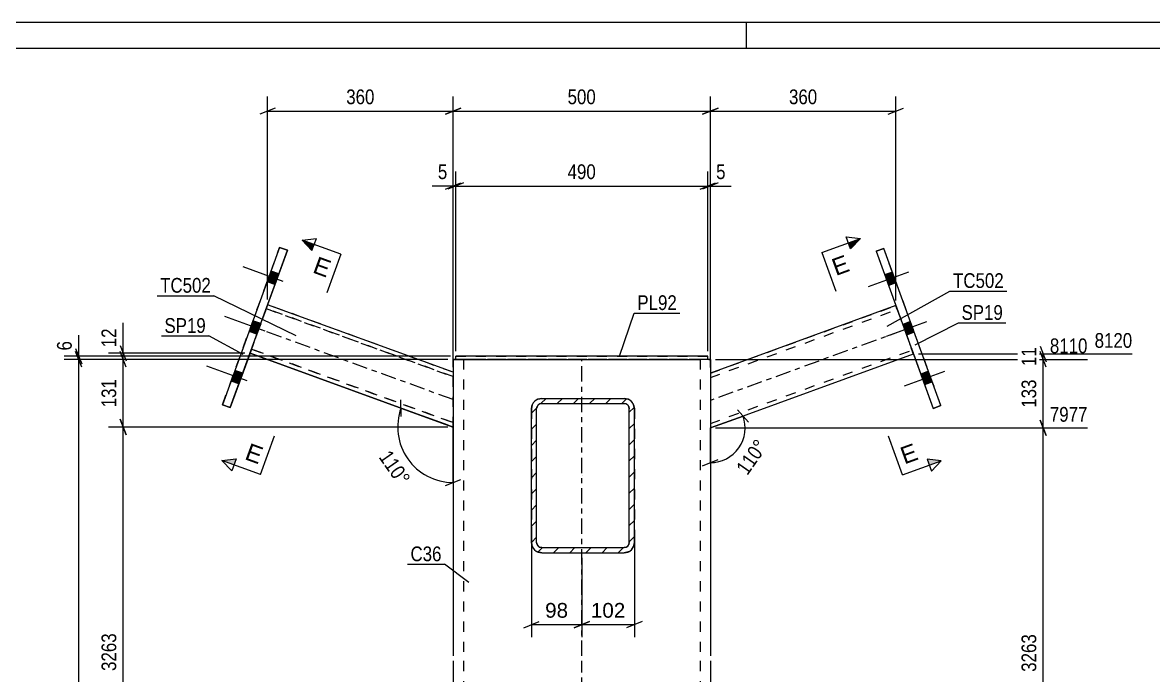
# Model space of a CAD drawing. Header units: millimetres. Extents: x -131 to 463, y -181 to 239.
# Drawn here: x 112.7 to 332.4, y 112.4 to 239.2 of the extents above; entities that cross this region are included whole.
import ezdxf

# ---------------------------------------------------------------- set-up
doc = ezdxf.new("R2010")
doc.units = ezdxf.units.MM
doc.linetypes.add('DXK_LINE_DOT2', pattern=[3.9198, 1.9599, -1.9599])
doc.linetypes.add('DXK_LINE_DOT3', pattern=[5.9187, 2.979, -0.9799, 0.9799, -0.9799])
doc.styles.add('Arial', font='arial.ttf', dxfattribs={"height": 0.2})
doc.styles.add('Arial Narrow', font='ARIALN.TTF', dxfattribs={"height": 0.2})

# ---------------------------------------------------------------- blocks, each defined once
blk = doc.blocks.new('Unknown-284869923-1134')
at = {"color": 5, "linetype": 'Continuous'}
for p, q in [((463.4, 239.2), (-130.6, 239.2)), ((253.4, 234.2), (253.4, 239.2)), ((458.4, 234.2), (-125.6, 234.2))]:
    blk.add_line(p, q, dxfattribs=at)
blk = doc.blocks.new('Part-284869923-2177 - 2164')
at = {"color": 2, "linetype": 'Continuous'}
for p, q in [((282.39, 184.22), (246.35, 171.1)), ((246.35, 160.46), (285.81, 174.82)), ((246.35, 160.46), (285.81, 174.82))]:
    blk.add_line(p, q, dxfattribs=at)
at = {"color": 7, "linetype": 'DXK_LINE_DOT2'}
for p, q in [((246.35, 171.1), (282.39, 184.22)), ((246.35, 170.25), (282.67, 183.47)), ((246.35, 170.25), (282.67, 183.47)), ((282.39, 184.22), (282.39, 184.22)), ((282.39, 184.22), (282.44, 184.11)), ((282.44, 184.1), (282.39, 184.22)), ((282.44, 184.11), (282.55, 183.78)), ((282.55, 183.78), (282.44, 184.1)), ((282.55, 183.78), (282.73, 183.29)), ((282.67, 183.47), (282.55, 183.78)), ((282.67, 183.47), (285.48, 175.75)), ((282.67, 183.47), (282.67, 183.47)), ((282.69, 183.41), (282.67, 183.47)), ((282.67, 183.47), (282.69, 183.41)), ((282.84, 183), (282.69, 183.41)), ((282.69, 183.41), (282.75, 183.25)), ((282.73, 183.29), (285.48, 175.75)), ((282.75, 183.25), (282.84, 183)), ((282.84, 183), (285.37, 176.04)), ((282.84, 183), (285.37, 176.04)), ((285.37, 176.04), (285.52, 175.63)), ((285.46, 175.79), (285.37, 176.04)), ((246.35, 161.31), (285.54, 175.57)), ((246.35, 161.31), (285.54, 175.57)), ((285.52, 175.63), (285.46, 175.79)), ((285.48, 175.75), (285.65, 175.26)), ((285.65, 175.26), (285.48, 175.75)), ((285.52, 175.63), (285.54, 175.57)), ((285.54, 175.57), (285.52, 175.63)), ((285.54, 175.57), (285.54, 175.57)), ((285.65, 175.26), (285.77, 174.94)), ((285.77, 174.94), (285.65, 175.26)), ((285.77, 174.94), (285.81, 174.82)), ((285.81, 174.82), (285.77, 174.94)), ((285.81, 174.82), (285.81, 174.82)), ((246.35, 171.1), (246.35, 160.46))]:
    blk.add_line(p, q, dxfattribs=at)
at = {"color": 7, "linetype": 'DXK_LINE_DOT3'}
blk.add_line((284.1, 179.52), (246.35, 165.78), dxfattribs=at)
blk = doc.blocks.new('Part-284869923-2317 - 2164')
at = {"color": 7, "linetype": 'DXK_LINE_DOT2'}
for p, q in [((159.96, 183.46), (157.17, 175.8)), ((159.96, 183.47), (157.22, 175.92)), ((159.86, 183.18), (157.32, 176.21)), ((159.86, 183.18), (157.32, 176.21)), ((159.86, 183.18), (160, 183.58)), ((159.95, 183.42), (159.86, 183.18)), ((160, 183.58), (159.95, 183.42)), ((160.14, 183.95), (159.96, 183.46)), ((159.96, 183.47), (160.14, 183.95)), ((160, 183.58), (160.03, 183.64)), ((160.03, 183.64), (160, 183.58)), ((160.03, 183.64), (196.35, 170.42)), ((196.35, 170.42), (160.03, 183.64)), ((160.03, 183.64), (160.03, 183.64)), ((160.26, 184.28), (160.14, 183.95)), ((160.14, 183.95), (160.26, 184.28)), ((160.3, 184.39), (160.26, 184.28)), ((160.26, 184.28), (160.3, 184.39)), ((196.35, 171.27), (160.3, 184.39)), ((160.3, 184.39), (160.3, 184.39)), ((157.04, 175.44), (157.22, 175.92)), ((157.32, 176.21), (157.17, 175.81)), ((157.17, 175.8), (157.23, 175.97)), ((157.23, 175.97), (157.32, 176.21)), ((156.92, 175.11), (156.88, 174.99)), ((156.88, 175), (156.92, 175.11)), ((156.88, 174.99), (156.88, 175)), ((156.92, 175.11), (157.04, 175.44)), ((157.04, 175.43), (156.92, 175.11)), ((157.17, 175.8), (157.04, 175.43)), ((157.17, 175.81), (157.15, 175.75)), ((157.15, 175.75), (157.17, 175.8)), ((157.15, 175.75), (196.35, 161.48)), ((196.35, 161.48), (157.15, 175.75)), ((157.15, 175.75), (157.15, 175.75)), ((196.35, 160.63), (196.35, 171.27))]:
    blk.add_line(p, q, dxfattribs=at)
at = {"color": 2, "linetype": 'Continuous'}
for p, q in [((196.35, 171.27), (160.3, 184.39)), ((156.88, 175), (196.35, 160.63)), ((196.35, 160.63), (156.88, 174.99))]:
    blk.add_line(p, q, dxfattribs=at)
at = {"color": 7, "linetype": 'DXK_LINE_DOT3'}
blk.add_line((196.35, 165.95), (158.59, 179.69), dxfattribs=at)
blk = doc.blocks.new('Part-284869923-2182 - 2164')
at = {"color": 7, "linetype": 'DXK_LINE_DOT2'}
for p, q in [((211.74, 164.95), (211.58, 164.19)), ((213.58, 166.19), (212.82, 166.03)), ((213.2, 165.11), (213.58, 165.19)), ((213.58, 166.19), (229.58, 166.19)), ((213.58, 166.18), (213.58, 166.19)), ((213.58, 165.18), (213.58, 165.19)), ((213.58, 165.19), (229.58, 165.19)), ((229.58, 166.19), (229.58, 166.18)), ((230.35, 166.03), (229.58, 166.19)), ((229.58, 165.18), (229.58, 165.19)), ((229.58, 165.19), (229.97, 165.11)), ((231.58, 164.19), (231.43, 164.95)), ((211.58, 164.19), (211.58, 138.18)), ((212.58, 164.19), (212.66, 164.57)), ((212.58, 164.18), (212.58, 164.19)), ((212.58, 138.19), (212.58, 164.19)), ((212.66, 164.56), (212.66, 164.57)), ((230.51, 164.56), (230.51, 164.57)), ((230.51, 164.57), (230.58, 164.19)), ((230.58, 164.18), (230.58, 164.19)), ((230.58, 138.19), (230.58, 164.19)), ((231.58, 164.19), (231.58, 138.18)), ((211.58, 138.19), (211.74, 137.42)), ((211.74, 137.42), (211.74, 137.42)), ((212.58, 138.18), (212.58, 138.19)), ((212.66, 137.8), (212.58, 138.19)), ((212.82, 136.34), (213.58, 136.19)), ((213.58, 137.19), (213.2, 137.26)), ((213.58, 137.18), (213.58, 137.19)), ((213.58, 137.19), (229.58, 137.19)), ((229.97, 137.26), (229.58, 137.19)), ((229.58, 137.18), (229.58, 137.19)), ((229.58, 136.19), (230.35, 136.34)), ((230.58, 138.19), (230.51, 137.8)), ((230.58, 138.18), (230.58, 138.19)), ((231.43, 137.42), (231.58, 138.19)), ((231.43, 137.42), (231.43, 137.42)), ((213.58, 136.19), (229.58, 136.19)), ((213.58, 136.18), (213.58, 136.19)), ((229.58, 136.18), (229.58, 136.19))]:
    blk.add_line(p, q, dxfattribs=at)
at = {"color": 7, "linetype": 'DXK_LINE_DOT3'}
blk.add_line((221.58, 151.18), (221.58, 151.19), dxfattribs=at)
at = {"color": 7, "linetype": 'DXK_LINE_DOT2'}
for centre, radius, start, end in [((213.58, 164.19), 2, 112.5, 157.5), ((213.58, 164.19), 1, 112.5, 157.5), ((229.58, 164.19), 1, 22.5, 67.5), ((229.58, 164.19), 2, 22.5, 67.5), ((213.58, 138.19), 2, 202.5, 247.5), ((213.58, 138.19), 1, 202.5, 247.5), ((229.58, 138.19), 1, 292.5, 337.5), ((229.58, 138.19), 2, 292.5, 337.5)]:
    blk.add_arc(centre, radius, start, end, dxfattribs=at)
blk = doc.blocks.new('Bolt-284869923-2254 - 2164')
at = {"linetype": 'Continuous'}
for points in [[(282.48, 188.66), (281.73, 190.73), (280.22, 190.18), (280.97, 188.12)], [(282.48, 188.67), (281.73, 190.73), (280.22, 190.19), (280.97, 188.12)], [(282.48, 188.67), (281.73, 190.73), (280.22, 190.19), (280.97, 188.12)], [(285.98, 179.03), (285.23, 181.1), (283.73, 180.55), (284.48, 178.48)], [(285.98, 179.04), (285.23, 181.1), (283.73, 180.56), (284.48, 178.49)], [(289.49, 169.4), (288.74, 171.47), (287.23, 170.92), (287.99, 168.85)], [(289.49, 169.4), (288.74, 171.47), (287.23, 170.92), (287.99, 168.85)], [(289.49, 169.4), (288.74, 171.47), (287.23, 170.92), (287.99, 168.86)]]:
    blk.add_hatch(color=1, dxfattribs=at).paths.add_polyline_path(points)
at = {"color": 1, "linetype": 'Continuous'}
for p, q in [((284.83, 190.69), (277.03, 187.85)), ((284.83, 190.69), (277.03, 187.85)), ((284.83, 190.69), (277.03, 187.85)), ((281.73, 190.73), (280.22, 190.18)), ((281.73, 190.73), (280.22, 190.19)), ((281.73, 190.73), (280.22, 190.19)), ((282.48, 188.67), (280.97, 188.12)), ((282.48, 188.67), (280.97, 188.12)), ((282.48, 188.66), (280.97, 188.12)), ((288.33, 181.06), (280.53, 178.22)), ((288.33, 181.06), (280.53, 178.22)), ((285.23, 181.1), (283.73, 180.55)), ((285.23, 181.1), (283.73, 180.56)), ((285.98, 179.04), (284.48, 178.49)), ((285.98, 179.03), (284.48, 178.48)), ((291.84, 171.43), (284.04, 168.59)), ((291.84, 171.43), (284.04, 168.59)), ((291.84, 171.43), (284.04, 168.59)), ((288.74, 171.47), (287.23, 170.92)), ((288.74, 171.47), (287.23, 170.92)), ((288.74, 171.47), (287.23, 170.92)), ((289.49, 169.4), (287.99, 168.85)), ((289.49, 169.4), (287.99, 168.85)), ((289.49, 169.4), (287.99, 168.86))]:
    blk.add_line(p, q, dxfattribs=at)
blk = doc.blocks.new('Part-284869923-2190 - 2164')
at = {"linetype": 'Continuous'}
h = blk.add_hatch(dxfattribs=at)
h.set_pattern_fill('', scale=0.7, style=0, pattern_type=0)
h.set_pattern_definition([(45, (211.5849, 138.2044), (-1.57154, 1.57154), [])])
h.paths.add_polyline_path([(211.58, 164.2), (211.58, 138.2), (211.74, 137.44), (212.17, 136.79), (212.82, 136.36), (213.58, 136.2), (229.58, 136.2), (230.35, 136.36), (231, 136.79), (231.43, 137.44), (231.58, 138.2), (231.58, 164.2), (231.43, 164.97), (231, 165.62), (230.35, 166.05), (229.58, 166.2), (213.58, 166.2), (212.82, 166.05), (212.17, 165.62), (211.74, 164.97)])
h.paths.add_polyline_path([(212.88, 164.91), (213.2, 165.13), (213.58, 165.2), (229.58, 165.2), (229.97, 165.13), (230.29, 164.91), (230.51, 164.59), (230.58, 164.2), (230.58, 138.2), (230.51, 137.82), (230.29, 137.5), (229.97, 137.28), (229.58, 137.2), (213.58, 137.2), (213.2, 137.28), (212.88, 137.5), (212.66, 137.82), (212.58, 138.2), (212.58, 164.2), (212.66, 164.59)])
at = {"color": 7, "linetype": 'DXK_LINE_DOT2'}
for p, q in [((211.58, 164.2), (211.74, 164.97)), ((212.82, 166.05), (213.58, 166.2)), ((213.58, 166.2), (229.58, 166.2)), ((213.58, 166.2), (213.58, 166.2)), ((229.58, 166.2), (229.58, 166.2)), ((229.58, 166.2), (230.35, 166.05)), ((231.43, 164.97), (231.58, 164.2)), ((211.58, 164.2), (211.58, 138.2)), ((212.66, 164.58), (212.58, 164.2)), ((212.58, 164.2), (212.58, 164.2)), ((212.58, 138.2), (212.58, 164.2)), ((212.66, 164.58), (212.66, 164.59)), ((230.51, 164.58), (230.51, 164.59)), ((230.58, 164.2), (230.51, 164.58)), ((230.58, 164.2), (230.58, 164.2)), ((230.58, 138.2), (230.58, 164.2)), ((231.58, 164.2), (231.58, 138.2)), ((211.74, 137.44), (211.58, 138.2)), ((211.74, 137.44), (211.74, 137.44)), ((212.58, 138.2), (212.58, 138.2)), ((212.58, 138.2), (212.66, 137.82)), ((213.2, 137.28), (213.58, 137.2)), ((213.58, 137.2), (213.58, 137.2)), ((213.58, 137.2), (229.58, 137.2)), ((229.58, 137.2), (229.97, 137.28)), ((229.58, 137.2), (229.58, 137.2)), ((230.51, 137.82), (230.58, 138.2)), ((230.58, 138.2), (230.58, 138.2)), ((231.58, 138.2), (231.43, 137.44)), ((231.43, 137.44), (231.43, 137.44)), ((231.58, 138.2), (231.58, 138.2))]:
    blk.add_line(p, q, dxfattribs=at)
at = {"color": 2, "linetype": 'Continuous'}
for p, q in [((211.74, 164.97), (211.58, 164.2)), ((213.58, 166.2), (212.82, 166.05)), ((213.58, 165.2), (213.2, 165.13)), ((213.2, 165.13), (213.58, 165.2)), ((213.58, 166.2), (229.58, 166.2)), ((213.58, 165.2), (213.58, 165.2)), ((213.58, 165.2), (229.58, 165.2)), ((213.58, 165.2), (229.58, 165.2)), ((230.35, 166.05), (229.58, 166.2)), ((229.58, 165.2), (229.58, 165.2)), ((229.97, 165.13), (229.58, 165.2)), ((229.58, 165.2), (229.97, 165.13)), ((231.58, 164.2), (231.43, 164.97)), ((211.58, 138.2), (211.58, 164.2)), ((212.58, 164.2), (212.66, 164.59)), ((212.58, 138.2), (212.58, 164.2)), ((230.51, 164.59), (230.58, 164.2)), ((230.58, 138.2), (230.58, 164.2)), ((231.58, 138.2), (231.58, 164.2)), ((211.58, 138.2), (211.74, 137.44)), ((212.66, 137.82), (212.58, 138.2)), ((212.82, 136.36), (213.58, 136.2)), ((213.58, 136.2), (212.82, 136.35)), ((213.58, 137.2), (213.2, 137.28)), ((213.58, 137.2), (229.58, 137.2)), ((229.97, 137.28), (229.58, 137.2)), ((229.58, 136.2), (230.35, 136.36)), ((230.35, 136.35), (229.58, 136.2)), ((230.58, 138.2), (230.51, 137.82)), ((231.43, 137.44), (231.58, 138.2)), ((213.58, 136.2), (229.58, 136.2)), ((213.58, 136.2), (213.58, 136.2)), ((213.58, 136.2), (229.58, 136.2)), ((229.58, 136.2), (229.58, 136.2))]:
    blk.add_line(p, q, dxfattribs=at)
at = {"color": 7, "linetype": 'DXK_LINE_DOT3'}
blk.add_line((221.58, 151.2), (221.58, 151.2), dxfattribs=at)
at = {"color": 7, "linetype": 'DXK_LINE_DOT2'}
for centre, radius, start, end in [((213.58, 164.2), 2, 112.5, 157.5), ((229.58, 164.2), 2, 22.5, 67.5), ((213.58, 138.2), 1, 202.5, 247.5), ((229.58, 138.2), 1, 292.5, 337.5)]:
    blk.add_arc(centre, radius, start, end, dxfattribs=at)
at = {"color": 2, "linetype": 'Continuous'}
for centre, radius, start, end in [((213.58, 164.2), 2, 112.5, 157.5), ((213.58, 164.2), 1, 112.5, 157.5), ((213.58, 164.2), 1, 112.5, 157.5), ((229.58, 164.2), 1, 22.5, 67.5), ((229.58, 164.2), 1, 22.5, 67.5), ((229.58, 164.2), 2, 22.5, 67.5), ((213.58, 138.2), 2, 202.5, 247.5), ((213.58, 138.2), 2, 202.5, 247.5), ((213.58, 138.2), 1, 202.5, 247.5), ((229.58, 138.2), 1, 292.5, 337.5), ((229.58, 138.2), 2, 292.5, 337.5), ((229.58, 138.2), 2, 292.5, 337.5)]:
    blk.add_arc(centre, radius, start, end, dxfattribs=at)
blk = doc.blocks.new('Bolt-284869923-2229 - 2164')
at = {"linetype": 'Continuous'}
for points in [[(161.72, 188.29), (162.47, 190.36), (160.97, 190.91), (160.21, 188.84)], [(161.72, 188.29), (162.47, 190.36), (160.97, 190.91), (160.21, 188.84)], [(161.72, 188.29), (162.47, 190.36), (160.97, 190.9), (160.21, 188.84)], [(158.21, 178.66), (158.97, 180.73), (157.46, 181.28), (156.71, 179.21)], [(158.21, 178.66), (158.97, 180.73), (157.46, 181.27), (156.71, 179.21)], [(154.71, 169.03), (155.46, 171.09), (153.96, 171.64), (153.2, 169.57)], [(154.71, 169.03), (155.46, 171.1), (153.96, 171.64), (153.2, 169.58)], [(154.71, 169.03), (155.46, 171.1), (153.96, 171.64), (153.2, 169.58)]]:
    blk.add_hatch(color=1, dxfattribs=at).paths.add_polyline_path(points)
at = {"color": 1, "linetype": 'Continuous'}
for p, q in [((163.32, 188.88), (155.52, 191.72)), ((163.32, 188.88), (155.52, 191.72)), ((163.32, 188.88), (155.52, 191.72)), ((162.47, 190.36), (160.97, 190.91)), ((162.47, 190.36), (160.97, 190.91)), ((162.47, 190.36), (160.97, 190.9)), ((161.72, 188.29), (160.21, 188.84)), ((161.72, 188.29), (160.21, 188.84)), ((161.72, 188.29), (160.21, 188.84)), ((159.81, 179.25), (152.01, 182.09)), ((159.81, 179.25), (152.01, 182.09)), ((158.97, 180.73), (157.46, 181.28)), ((158.97, 180.73), (157.46, 181.27)), ((158.21, 178.66), (156.71, 179.21)), ((158.21, 178.66), (156.71, 179.21)), ((156.3, 169.62), (148.51, 172.46)), ((156.3, 169.62), (148.51, 172.46)), ((156.3, 169.62), (148.51, 172.45)), ((155.46, 171.09), (153.96, 171.64)), ((155.46, 171.1), (153.96, 171.64)), ((155.46, 171.1), (153.96, 171.64)), ((154.71, 169.03), (153.2, 169.58)), ((154.71, 169.03), (153.2, 169.58)), ((154.71, 169.03), (153.2, 169.57))]:
    blk.add_line(p, q, dxfattribs=at)
blk = doc.blocks.new('Part-284869923-2234 - 2164')
at = {"color": 2, "linetype": 'Continuous'}
for p, q in [((162.64, 195.51), (151.53, 164.97)), ((153.03, 164.43), (164.15, 194.97)), ((164.15, 194.96), (160.3, 184.39)), ((164.15, 194.97), (162.64, 195.51)), ((164.14, 194.96), (164.15, 194.96)), ((164.15, 194.97), (164.15, 194.96)), ((156.88, 175), (153.03, 164.42)), ((151.53, 164.97), (153.03, 164.43)), ((151.53, 164.97), (151.53, 164.97)), ((151.53, 164.97), (151.53, 164.97)), ((153.03, 164.42), (151.53, 164.97)), ((153.03, 164.43), (153.03, 164.42))]:
    blk.add_line(p, q, dxfattribs=at)
at = {"color": 7, "linetype": 'DXK_LINE_DOT2'}
for p, q in [((151.53, 164.97), (162.64, 195.51)), ((162.64, 195.51), (162.64, 195.51)), ((162.64, 195.51), (164.14, 194.96)), ((160.3, 184.39), (156.88, 175))]:
    blk.add_line(p, q, dxfattribs=at)
blk = doc.blocks.new('Part-284869923-2273 - 2164')
at = {"linetype": 'Continuous'}
blk.add_hatch(color=2, dxfattribs=at).paths.add_polyline_path([(196.35, 35.07), (195.55, 36.47), (197.15, 36.47)])
at = {"color": 2, "linetype": 'Continuous'}
for p, q in [((196.35, 173.78), (196.35, 116.18)), ((196.35, 173.78), (196.65, 173.78)), ((196.65, 173.78), (196.85, 173.78)), ((198.52, 173.78), (198.82, 173.78)), ((198.82, 173.78), (200.35, 173.78)), ((200.35, 173.78), (242.35, 173.78)), ((242.35, 173.78), (243.88, 173.78)), ((244.17, 173.78), (243.88, 173.78)), ((246.04, 173.78), (245.85, 173.78)), ((246.04, 173.78), (246.35, 173.78)), ((246.35, 173.78), (246.35, 116.18)), ((196.35, 115.18), (196.35, 36)), ((246.35, 115.18), (246.35, 36)), ((196.35, 35.07), (195.55, 36.47)), ((195.55, 36.47), (197.15, 36.47)), ((197.15, 36.47), (196.35, 35.07)), ((196.35, 35), (196.35, 15)), ((246.35, 35), (246.35, 15))]:
    blk.add_line(p, q, dxfattribs=at)
at = {"color": 7, "linetype": 'DXK_LINE_DOT2'}
for p, q in [((196.65, 173.77), (196.35, 173.77)), ((197.52, 173.77), (196.65, 173.77)), ((196.85, 173.78), (197.52, 173.78)), ((197.52, 173.78), (198.52, 173.78)), ((198.82, 173.77), (197.52, 173.77)), ((198.35, 173.78), (198.35, 116.18)), ((198.5, 173.78), (198.35, 173.78)), ((198.35, 173.77), (198.5, 173.77)), ((198.93, 173.78), (198.5, 173.78)), ((198.5, 173.77), (198.93, 173.77)), ((200.35, 173.77), (198.82, 173.77)), ((199.58, 173.78), (198.93, 173.78)), ((198.93, 173.77), (199.58, 173.77)), ((200.35, 173.78), (199.58, 173.78)), ((199.58, 173.77), (200.35, 173.77)), ((200.35, 173.78), (242.35, 173.78)), ((200.35, 173.77), (242.35, 173.77)), ((200.35, 173.77), (242.35, 173.77)), ((243.11, 173.78), (242.35, 173.78)), ((242.35, 173.77), (243.11, 173.77)), ((243.88, 173.77), (242.35, 173.77)), ((243.76, 173.78), (243.11, 173.78)), ((243.11, 173.77), (243.76, 173.77)), ((244.19, 173.78), (243.76, 173.78)), ((243.76, 173.77), (244.19, 173.77)), ((245.17, 173.77), (243.88, 173.77)), ((245.17, 173.78), (244.17, 173.78)), ((244.35, 173.78), (244.19, 173.78)), ((244.19, 173.77), (244.35, 173.77)), ((244.35, 173.78), (244.35, 116.18)), ((245.85, 173.78), (245.17, 173.78)), ((246.04, 173.77), (245.17, 173.77)), ((246.35, 173.77), (246.04, 173.77)), ((198.35, 115.18), (198.35, 36)), ((244.35, 115.18), (244.35, 36)), ((198.35, 35), (198.35, 0)), ((244.35, 35), (244.35, 0)), ((196.35, 15), (196.35, 0)), ((246.35, 15), (246.35, 0)), ((196.35, 0), (196.35, 0)), ((196.65, 0), (196.35, 0)), ((197.52, 0), (196.65, 0)), ((198.82, 0), (197.52, 0)), ((198.35, 0), (198.35, 0)), ((198.35, 0), (198.5, 0)), ((198.5, 0), (198.93, 0)), ((200.35, 0), (198.82, 0)), ((198.93, 0), (199.58, 0)), ((199.58, 0), (200.35, 0)), ((200.35, 0), (242.35, 0)), ((200.35, 0), (242.35, 0)), ((242.35, 0), (243.11, 0)), ((243.88, 0), (242.35, 0)), ((243.11, 0), (243.76, 0)), ((243.76, 0), (244.19, 0)), ((245.17, 0), (243.88, 0)), ((244.19, 0), (244.35, 0)), ((244.35, 0), (244.35, 0)), ((246.04, 0), (245.17, 0)), ((246.35, 0), (246.04, 0)), ((246.35, 0), (246.35, 0)), ((196.35, 0), (196.65, 0)), ((196.65, 0), (197.52, 0)), ((197.52, 0), (198.82, 0)), ((198.5, 0), (198.35, 0)), ((198.93, 0), (198.5, 0)), ((198.82, 0), (200.35, 0)), ((199.58, 0), (198.93, 0)), ((200.35, 0), (199.58, 0)), ((200.35, 0), (242.35, 0)), ((200.35, 0), (242.35, 0)), ((243.11, 0), (242.35, 0)), ((242.35, 0), (243.88, 0)), ((243.76, 0), (243.11, 0)), ((244.19, 0), (243.76, 0)), ((243.88, 0), (245.17, 0)), ((244.35, 0), (244.19, 0)), ((245.17, 0), (246.04, 0)), ((246.04, 0), (246.35, 0))]:
    blk.add_line(p, q, dxfattribs=at)
at = {"color": 7, "linetype": 'DXK_LINE_DOT3'}
for p, q in [((221.35, 116.18), (221.35, 173.77)), ((221.35, 36), (221.35, 115.18)), ((221.35, 0), (221.35, 35))]:
    blk.add_line(p, q, dxfattribs=at)
at = {"color": 2, "linetype": 'Continuous'}
blk.add_circle((196.35, 35.97), 1, dxfattribs=at)
blk = doc.blocks.new('Part-284869923-2307 - 2164')
at = {"color": 2, "linetype": 'Continuous'}
for p, q in [((280.05, 195.34), (278.55, 194.79)), ((278.55, 194.79), (289.66, 164.25)), ((278.55, 194.79), (278.55, 194.79)), ((278.55, 194.79), (278.55, 194.79)), ((278.55, 194.79), (282.39, 184.22)), ((291.17, 164.8), (280.05, 195.34)), ((285.81, 174.82), (289.66, 164.25)), ((289.66, 164.25), (291.17, 164.8)), ((291.17, 164.79), (289.66, 164.25)), ((289.66, 164.25), (289.66, 164.25)), ((291.17, 164.79), (291.16, 164.8)), ((291.17, 164.8), (291.17, 164.79))]:
    blk.add_line(p, q, dxfattribs=at)
at = {"color": 7, "linetype": 'DXK_LINE_DOT2'}
for p, q in [((278.55, 194.79), (280.05, 195.33)), ((280.05, 195.34), (280.05, 195.33)), ((291.16, 164.8), (280.05, 195.33)), ((282.39, 184.22), (285.81, 174.82))]:
    blk.add_line(p, q, dxfattribs=at)
blk = doc.blocks.new('Part-284869923-2332 - 2164')
at = {"color": 2, "linetype": 'Continuous'}
for p, q in [((245.85, 174.38), (196.85, 174.38)), ((196.85, 173.78), (196.85, 174.38)), ((196.85, 173.78), (198.52, 173.78)), ((245.85, 173.78), (244.17, 173.78)), ((245.85, 173.78), (245.85, 174.38))]:
    blk.add_line(p, q, dxfattribs=at)
at = {"color": 7, "linetype": 'DXK_LINE_DOT2'}
for p, q in [((196.85, 174.37), (245.85, 174.37)), ((196.85, 173.77), (196.85, 173.78)), ((196.85, 173.77), (196.85, 173.78)), ((245.85, 173.77), (196.85, 173.77)), ((244.17, 173.78), (198.52, 173.78)), ((245.85, 173.77), (245.85, 173.78)), ((245.85, 173.78), (245.85, 173.77))]:
    blk.add_line(p, q, dxfattribs=at)
blk = doc.blocks.new('StraightDimension-284869923-4787 - 2164')
at = {"color": 7, "linetype": 'Continuous'}
for p, q in [((211.58, 141.25), (211.58, 119.83)), ((221.35, 135.2), (221.35, 119.83)), ((210.08, 121.63), (213.08, 122.83)), ((211.58, 122.23), (221.35, 122.23)), ((222.85, 122.83), (219.85, 121.63))]:
    blk.add_line(p, q, dxfattribs=at)
at = {"color": 0}
blk.add_wipeout([(219.29, 122.98), (219.29, 127.18), (213.64, 127.18), (213.64, 122.98)], dxfattribs=at)
at = {"color": 3, "style": 'Arial'}
blk.add_text('98', height=2.865, dxfattribs=at).set_placement((214.24, 123.58))
blk = doc.blocks.new('StraightDimension-284869923-2412 - 2164')
at = {"color": 7, "linetype": 'Continuous'}
for p, q in [((131.63, 176.5), (132.83, 173.5)), ((155.88, 175), (129.38, 175)), ((195.35, 173.77), (129.38, 173.77)), ((132.83, 172.27), (131.63, 175.27)), ((132.23, 173.77), (132.23, 175))]:
    blk.add_line(p, q, dxfattribs=at)
at = {"color": 0}
blk.add_wipeout([(131.48, 180.38), (127.28, 180.38), (127.28, 175.52), (131.48, 175.52)], dxfattribs=at)
at = {"color": 7, "linetype": 'Continuous'}
blk.add_line((132.23, 175), (132.23, 180.9), dxfattribs=at)
blk.add_line((132.23, 175), (132.23, 180.9), dxfattribs=at)
at = {"color": 3, "style": 'Arial Narrow'}
blk.add_text('12', height=2.863, rotation=90.0002, dxfattribs=at).set_placement((130.88, 176.12))
blk = doc.blocks.new('StraightDimension-284869923-2391 - 2164')
at = {"color": 7, "linetype": 'Continuous'}
for p, q in [((247.35, 173.77), (319.64, 173.77)), ((311.63, 172.27), (310.43, 175.27)), ((311.03, 160.46), (311.03, 173.77)), ((247.35, 160.46), (319.64, 160.46)), ((310.43, 161.96), (311.63, 158.96))]:
    blk.add_line(p, q, dxfattribs=at)
at = {"color": 0, "linetype": 'Continuous'}
blk.add_wipeout([(320.24, 174.37), (320.24, 178.57), (311.73, 178.57), (311.73, 174.37)], dxfattribs=at)
at = {"color": 0}
blk.add_wipeout([(310.28, 170.46), (306.08, 170.46), (306.08, 163.77), (310.28, 163.77)], dxfattribs=at)
at = {"color": 3, "linetype": 'Continuous', "style": 'Arial Narrow'}
blk.add_text('8110', height=2.863, dxfattribs=at).set_placement((312.33, 174.97))
at = {"color": 3, "style": 'Arial Narrow'}
blk.add_text('133', height=2.863, rotation=90.0002, dxfattribs=at).set_placement((309.68, 164.37))
blk = doc.blocks.new('StraightDimension-284869923-2397 - 2164')
at = {"color": 7, "linetype": 'Continuous'}
for p, q in [((310.43, 176.32), (311.63, 173.32)), ((247.35, 173.77), (319.64, 173.77)), ((286.81, 174.82), (328.34, 174.82)), ((311.63, 172.27), (310.43, 175.27)), ((311.03, 173.77), (311.03, 174.82))]:
    blk.add_line(p, q, dxfattribs=at)
at = {"color": 0, "linetype": 'Continuous'}
blk.add_wipeout([(328.94, 175.42), (328.94, 179.62), (320.43, 179.62), (320.43, 175.42)], dxfattribs=at)
at = {"color": 0}
blk.add_wipeout([(310.28, 176.73), (306.08, 176.73), (306.08, 171.87), (310.28, 171.87)], dxfattribs=at)
at = {"color": 3, "linetype": 'Continuous', "style": 'Arial Narrow'}
blk.add_text('8120', height=2.863, dxfattribs=at).set_placement((321.03, 176.02))
at = {"color": 3, "style": 'Arial Narrow'}
blk.add_text('11', height=2.863, rotation=90.0002, dxfattribs=at).set_placement((309.68, 172.47))
blk = doc.blocks.new('StraightDimension-284869923-2403 - 2164')
at = {"color": 7, "linetype": 'Continuous'}
for p, q in [((247.35, 160.46), (319.64, 160.46)), ((311.63, 158.96), (310.43, 161.96)), ((311.03, 72.99), (311.03, 160.46)), ((275.54, 72.99), (319.64, 72.99)), ((310.43, 74.49), (311.63, 71.49))]:
    blk.add_line(p, q, dxfattribs=at)
at = {"color": 0, "linetype": 'Continuous'}
blk.add_wipeout([(320.24, 161.06), (320.24, 165.26), (311.73, 165.26), (311.73, 161.06)], dxfattribs=at)
at = {"color": 0}
blk.add_wipeout([(310.28, 120.98), (306.08, 120.98), (306.08, 112.47), (310.28, 112.47)], dxfattribs=at)
at = {"color": 3, "linetype": 'Continuous', "style": 'Arial Narrow'}
blk.add_text('7977', height=2.863, dxfattribs=at).set_placement((312.33, 161.66))
at = {"color": 3, "style": 'Arial Narrow'}
blk.add_text('3263', height=2.863, rotation=90.0002, dxfattribs=at).set_placement((309.68, 113.07))
blk = doc.blocks.new('StraightDimension-284869923-2418 - 2164')
at = {"color": 7, "linetype": 'Continuous'}
for p, q in [((195.35, 173.77), (129.38, 173.77)), ((132.83, 172.27), (131.63, 175.27)), ((132.23, 160.63), (132.23, 173.77)), ((195.35, 160.63), (129.38, 160.63)), ((131.63, 162.13), (132.83, 159.13))]:
    blk.add_line(p, q, dxfattribs=at)
at = {"color": 0}
blk.add_wipeout([(131.48, 170.54), (127.28, 170.54), (127.28, 163.86), (131.48, 163.86)], dxfattribs=at)
at = {"color": 3, "style": 'Arial Narrow'}
blk.add_text('131', height=2.863, rotation=90.0002, dxfattribs=at).set_placement((130.88, 164.46))
blk = doc.blocks.new('StraightDimension-284869923-2432 - 2164')
at = {"color": 7, "linetype": 'Continuous'}
for p, q in [((195.35, 160.63), (129.38, 160.63)), ((132.83, 159.13), (131.63, 162.13)), ((132.23, 73.17), (132.23, 160.63)), ((167.15, 73.17), (129.38, 73.17)), ((131.63, 74.67), (132.83, 71.67))]:
    blk.add_line(p, q, dxfattribs=at)
at = {"color": 0}
blk.add_wipeout([(131.48, 121.16), (127.28, 121.16), (127.28, 112.64), (131.48, 112.64)], dxfattribs=at)
at = {"color": 3, "style": 'Arial Narrow'}
blk.add_text('3263', height=2.863, rotation=90.0002, dxfattribs=at).set_placement((130.88, 113.24))
blk = doc.blocks.new('StraightDimension-284869923-2470 - 2164')
at = {"color": 7, "linetype": 'Continuous'}
for p, q in [((122.98, 175.88), (124.18, 172.88)), ((195.85, 174.38), (120.73, 174.38)), ((195.35, 173.77), (120.73, 173.77)), ((124.18, 172.27), (122.98, 175.27)), ((123.58, 173.77), (123.58, 174.38))]:
    blk.add_line(p, q, dxfattribs=at)
at = {"color": 0}
blk.add_wipeout([(122.83, 177.93), (118.63, 177.93), (118.63, 174.9), (122.83, 174.9)], dxfattribs=at)
at = {"color": 7, "linetype": 'Continuous'}
blk.add_line((123.58, 174.38), (123.58, 178.45), dxfattribs=at)
blk.add_line((123.58, 174.38), (123.58, 178.45), dxfattribs=at)
at = {"color": 3, "style": 'Arial Narrow'}
blk.add_text('6', height=2.86, rotation=90.0002, dxfattribs=at).set_placement((122.23, 175.5))
blk = doc.blocks.new('StraightDimension-284869923-2477 - 2164')
at = {"color": 7, "linetype": 'Continuous'}
for p, q in [((195.35, 173.77), (120.73, 173.77)), ((124.18, 172.27), (122.98, 175.27)), ((123.58, 0), (123.58, 173.77)), ((122.98, 1.5), (124.18, -1.5)), ((180.35, 0), (120.73, 0))]:
    blk.add_line(p, q, dxfattribs=at)
at = {"color": 0}
blk.add_wipeout([(122.83, 91.14), (118.63, 91.14), (118.63, 82.63), (122.83, 82.63)], dxfattribs=at)
at = {"color": 3, "style": 'Arial Narrow'}
blk.add_text('8110', height=2.863, rotation=90.0002, dxfattribs=at).set_placement((122.23, 83.23))
blk = doc.blocks.new('StraightDimension-284869923-2527 - 2164')
at = {"color": 7, "linetype": 'Continuous'}
for p, q in [((196.35, 174.77), (196.35, 210.3)), ((196.85, 175.38), (196.85, 210.3)), ((194.85, 206.85), (197.85, 208.05)), ((198.35, 208.05), (195.35, 206.85)), ((196.35, 207.45), (196.85, 207.45))]:
    blk.add_line(p, q, dxfattribs=at)
at = {"color": 0}
blk.add_wipeout([(195.82, 208.2), (195.82, 212.4), (192.79, 212.4), (192.79, 208.2)], dxfattribs=at)
at = {"color": 7, "linetype": 'Continuous'}
blk.add_line((196.35, 207.45), (192.27, 207.45), dxfattribs=at)
blk.add_line((196.35, 207.45), (192.27, 207.45), dxfattribs=at)
at = {"color": 3, "style": 'Arial Narrow'}
blk.add_text('5', height=2.86, dxfattribs=at).set_placement((193.39, 208.8))
blk = doc.blocks.new('StraightDimension-284869923-2533 - 2164')
at = {"color": 7, "linetype": 'Continuous'}
for p, q in [((196.85, 175.38), (196.85, 210.3)), ((245.85, 175.38), (245.85, 210.3)), ((198.35, 208.05), (195.35, 206.85)), ((196.85, 207.45), (245.85, 207.45)), ((244.35, 206.85), (247.35, 208.05))]:
    blk.add_line(p, q, dxfattribs=at)
at = {"color": 0}
blk.add_wipeout([(224.69, 208.2), (224.69, 212.4), (218, 212.4), (218, 208.2)], dxfattribs=at)
at = {"color": 3, "style": 'Arial Narrow'}
blk.add_text('490', height=2.863, dxfattribs=at).set_placement((218.6, 208.8))
blk = doc.blocks.new('StraightDimension-284869923-2541 - 2164')
at = {"color": 7, "linetype": 'Continuous'}
for p, q in [((245.85, 175.38), (245.85, 210.3)), ((246.35, 174.77), (246.35, 210.3)), ((244.35, 206.85), (247.35, 208.05)), ((247.85, 208.05), (244.85, 206.85)), ((245.85, 207.45), (246.35, 207.45))]:
    blk.add_line(p, q, dxfattribs=at)
at = {"color": 0}
blk.add_wipeout([(249.9, 208.2), (249.9, 212.4), (246.87, 212.4), (246.87, 208.2)], dxfattribs=at)
at = {"color": 7, "linetype": 'Continuous'}
blk.add_line((246.35, 207.45), (250.42, 207.45), dxfattribs=at)
blk.add_line((246.35, 207.45), (250.42, 207.45), dxfattribs=at)
at = {"color": 3, "style": 'Arial Narrow'}
blk.add_text('5', height=2.86, dxfattribs=at).set_placement((247.47, 208.8))
blk = doc.blocks.new('StraightDimension-284869923-2548 - 2164')
at = {"color": 7, "linetype": 'Continuous'}
for p, q in [((160.3, 185.39), (160.3, 224.85)), ((196.35, 172.27), (196.35, 224.85)), ((161.8, 222.6), (158.8, 221.4)), ((160.3, 222), (196.35, 222)), ((194.85, 221.4), (197.85, 222.6))]:
    blk.add_line(p, q, dxfattribs=at)
at = {"color": 0}
blk.add_wipeout([(181.66, 222.75), (181.66, 226.95), (174.98, 226.95), (174.98, 222.75)], dxfattribs=at)
at = {"color": 3, "style": 'Arial Narrow'}
blk.add_text('360', height=2.863, dxfattribs=at).set_placement((175.58, 223.35))
blk = doc.blocks.new('StraightDimension-284869923-2565 - 2164')
at = {"color": 7, "linetype": 'Continuous'}
for p, q in [((246.35, 172.17), (246.35, 224.85)), ((282.39, 185.22), (282.39, 224.85)), ((247.85, 222.6), (244.85, 221.4)), ((246.35, 222), (282.39, 222)), ((280.89, 221.4), (283.89, 222.6))]:
    blk.add_line(p, q, dxfattribs=at)
at = {"color": 0}
blk.add_wipeout([(267.71, 222.75), (267.71, 226.95), (261.03, 226.95), (261.03, 222.75)], dxfattribs=at)
at = {"color": 3, "style": 'Arial Narrow'}
blk.add_text('360', height=2.863, dxfattribs=at).set_placement((261.63, 223.35))
blk = doc.blocks.new('StraightDimension-284869923-2575 - 2164')
at = {"color": 7, "linetype": 'Continuous'}
for p, q in [((196.35, 172.27), (196.35, 224.85)), ((246.35, 172.17), (246.35, 224.85)), ((197.85, 222.6), (194.85, 221.4)), ((196.35, 222), (246.35, 222)), ((244.85, 221.4), (247.85, 222.6))]:
    blk.add_line(p, q, dxfattribs=at)
at = {"color": 0}
blk.add_wipeout([(224.69, 222.75), (224.69, 226.95), (218, 226.95), (218, 222.75)], dxfattribs=at)
at = {"color": 3, "style": 'Arial Narrow'}
blk.add_text('500', height=2.863, dxfattribs=at).set_placement((218.6, 223.35))
blk = doc.blocks.new('AngleDimension-284869923-4729 - 2164')
at = {"color": 7, "linetype": 'Continuous'}
for p, q in [((186.27, 162.7), (186.17, 165.93)), ((195.41, 160.97), (186.22, 164.31)), ((186.22, 164.31), (196.35, 160.63)), ((196.35, 149.85), (196.35, 160.63)), ((194.85, 149.25), (197.85, 150.45))]:
    blk.add_line(p, q, dxfattribs=at)
blk.add_arc((196.35, 160.63), 10.77, 160, 270, dxfattribs=at)
at = {"color": 0}
blk.add_wipeout([(185.72, 148.13), (189.16, 150.54), (184.41, 157.32), (180.97, 154.91)], dxfattribs=at)
at = {"color": 3, "style": 'Arial Narrow'}
blk.add_text('110°', height=2.863, rotation=-54.9982, dxfattribs=at).set_placement((181.8, 154.77))
blk = doc.blocks.new('AngleDimension-284869923-4733 - 2164')
at = {"color": 7, "linetype": 'Continuous'}
for p, q in [((252.69, 162.77), (246.35, 160.46)), ((247.29, 160.8), (252.69, 162.77)), ((251.61, 163.97), (253.76, 161.56)), ((246.35, 153.71), (246.35, 160.46)), ((244.85, 153.11), (247.85, 154.31))]:
    blk.add_line(p, q, dxfattribs=at)
blk.add_arc((246.35, 160.46), 6.75, 270, 20, dxfattribs=at)
at = {"color": 0}
blk.add_wipeout([(258.43, 157.06), (254.99, 159.46), (250.23, 152.68), (253.68, 150.27)], dxfattribs=at)
at = {"color": 3, "style": 'Arial Narrow'}
blk.add_text('110°', height=2.863, rotation=54.9982, dxfattribs=at).set_placement((253.53, 151.1))
blk = doc.blocks.new('StraightDimension-284869923-4786 - 2164')
at = {"color": 7, "linetype": 'Continuous'}
for p, q in [((231.58, 138.75), (231.58, 119.83)), ((221.35, 135.2), (221.35, 119.83)), ((219.85, 121.63), (222.85, 122.83)), ((221.35, 122.23), (231.58, 122.23)), ((233.08, 122.83), (230.08, 121.63))]:
    blk.add_line(p, q, dxfattribs=at)
at = {"color": 0}
blk.add_wipeout([(230.4, 122.98), (230.4, 127.18), (222.53, 127.18), (222.53, 122.98)], dxfattribs=at)
at = {"color": 3, "style": 'Arial'}
blk.add_text('102', height=2.865, dxfattribs=at).set_placement((223.13, 123.58))
blk = doc.blocks.new('SectionMark-284869923-2619 - 2164')
at = {"linetype": 'Continuous'}
blk.add_hatch(color=6, dxfattribs=at).paths.add_polyline_path([(288.88, 153.24), (288.45, 154.41), (291.23, 154.09)])
at = {"color": 6, "linetype": 'Continuous'}
for p, q in [((272.73, 197.6), (275.51, 197.28)), ((291.23, 154.09), (288.45, 154.41)), ((288.45, 154.41), (289.31, 152.06)), ((291.23, 154.09), (289.31, 152.06))]:
    blk.add_line(p, q, dxfattribs=at)
at = {"color": 0, "linetype": 'Continuous'}
for points in [[(273.65, 191.02), (272.45, 194.31), (269.53, 193.24), (270.73, 189.95)], [(286.98, 154.41), (285.78, 157.69), (282.86, 156.63), (284.05, 153.34)]]:
    blk.add_wipeout(points, dxfattribs=at)
at = {"linetype": 'Continuous'}
blk.add_hatch(color=6, dxfattribs=at).paths.add_polyline_path([(273.59, 195.25), (273.16, 196.42), (275.51, 197.28)])
at = {"color": 6, "linetype": 'Continuous'}
for p, q in [((267.99, 194.54), (275.51, 197.28)), ((273.59, 195.25), (272.73, 197.6)), ((275.51, 197.28), (273.59, 195.25)), ((267.99, 194.54), (270.73, 187.03)), ((283.71, 151.35), (280.98, 158.87)), ((283.71, 151.35), (291.23, 154.09))]:
    blk.add_line(p, q, dxfattribs=at)
at = {"color": 3, "linetype": 'Continuous', "style": 'Arial'}
for p in [(270.73, 189.95), (284.05, 153.34)]:
    blk.add_text('E', height=3.34, rotation=20.002, dxfattribs=at).set_placement(p)
blk = doc.blocks.new('Mark-284869923-2173 - 2164')
at = {"color": 0}
blk.add_wipeout([(303.38, 187.65), (303.38, 190.65), (293.51, 190.65), (293.51, 187.65)], dxfattribs=at)
blk.add_wipeout([(303.38, 187.65), (303.38, 190.65), (293.51, 190.65), (293.51, 187.65)], dxfattribs=at)
at = {"color": 30, "linetype": 'Continuous'}
for p, q in [((280.73, 180.23), (292.91, 187.05)), ((292.91, 187.05), (303.98, 187.05))]:
    blk.add_line(p, q, dxfattribs=at)
at = {"color": 3, "style": 'Arial Narrow'}
blk.add_text('TC502', height=2.863, dxfattribs=at).set_placement((293.51, 187.65))
blk = doc.blocks.new('Mark-284869923-2230 - 2164')
at = {"color": 0}
blk.add_wipeout([(148.29, 178.92), (148.29, 181.92), (140.25, 181.92), (140.25, 178.92)], dxfattribs=at)
blk.add_wipeout([(148.29, 178.92), (148.29, 181.92), (140.25, 181.92), (140.25, 178.92)], dxfattribs=at)
at = {"color": 30, "linetype": 'Continuous'}
for p in [(139.65, 178.32), (155.53, 174.73)]:
    blk.add_line(p, (148.89, 178.32), dxfattribs=at)
at = {"color": 3, "style": 'Arial Narrow'}
blk.add_text('SP19', height=2.863, dxfattribs=at).set_placement((140.25, 178.92))
blk = doc.blocks.new('Mark-284869923-2269 - 2164')
at = {"color": 0}
blk.add_wipeout([(194.1, 134.56), (194.1, 137.56), (188.07, 137.56), (188.07, 134.56)], dxfattribs=at)
blk.add_wipeout([(194.1, 134.56), (194.1, 137.56), (188.07, 137.56), (188.07, 134.56)], dxfattribs=at)
at = {"color": 30, "linetype": 'Continuous'}
for p in [(187.47, 133.96), (199.38, 130.42)]:
    blk.add_line(p, (194.7, 133.96), dxfattribs=at)
at = {"color": 3, "style": 'Arial Narrow'}
blk.add_text('C36', height=2.863, dxfattribs=at).set_placement((188.07, 134.56))
blk = doc.blocks.new('Mark-284869923-2303 - 2164')
at = {"color": 0}
blk.add_wipeout([(303.2, 181.45), (303.2, 184.45), (295.16, 184.45), (295.16, 181.45)], dxfattribs=at)
blk.add_wipeout([(303.2, 181.45), (303.2, 184.45), (295.16, 184.45), (295.16, 181.45)], dxfattribs=at)
at = {"color": 30, "linetype": 'Continuous'}
for p, q in [((286.16, 176.62), (294.56, 180.85)), ((294.56, 180.85), (303.8, 180.85))]:
    blk.add_line(p, q, dxfattribs=at)
at = {"color": 3, "style": 'Arial Narrow'}
blk.add_text('SP19', height=2.863, dxfattribs=at).set_placement((295.16, 181.45))
blk = doc.blocks.new('Mark-284869923-2313 - 2164')
at = {"color": 0}
blk.add_wipeout([(149.28, 186.73), (149.28, 189.73), (139.42, 189.73), (139.42, 186.73)], dxfattribs=at)
blk.add_wipeout([(149.28, 186.73), (149.28, 189.73), (139.42, 189.73), (139.42, 186.73)], dxfattribs=at)
at = {"color": 30, "linetype": 'Continuous'}
for p in [(138.82, 186.13), (165.85, 178.37)]:
    blk.add_line(p, (149.88, 186.13), dxfattribs=at)
at = {"color": 3, "style": 'Arial Narrow'}
blk.add_text('TC502', height=2.863, dxfattribs=at).set_placement((139.42, 186.73))
blk = doc.blocks.new('Mark-284869923-2328 - 2164')
at = {"color": 0}
blk.add_wipeout([(239.84, 183.36), (239.84, 186.36), (232.16, 186.36), (232.16, 183.36)], dxfattribs=at)
blk.add_wipeout([(239.84, 183.36), (239.84, 186.36), (232.16, 186.36), (232.16, 183.36)], dxfattribs=at)
at = {"color": 30, "linetype": 'Continuous'}
for p, q in [((228.68, 174.38), (231.56, 182.76)), ((231.56, 182.76), (240.44, 182.76))]:
    blk.add_line(p, q, dxfattribs=at)
at = {"color": 3, "style": 'Arial Narrow'}
blk.add_text('PL92', height=2.863, dxfattribs=at).set_placement((232.16, 183.36))
blk = doc.blocks.new('SectionMark-284869923-2617 - 2164')
at = {"linetype": 'Continuous'}
blk.add_hatch(color=6, dxfattribs=at).paths.add_polyline_path([(154.19, 154.44), (153.76, 153.26), (151.41, 154.12)])
at = {"color": 6, "linetype": 'Continuous'}
for p, q in [((167, 196.96), (169.78, 197.28)), ((151.41, 154.12), (154.19, 154.44)), ((153.33, 152.09), (151.41, 154.12)), ((154.19, 154.44), (153.33, 152.09))]:
    blk.add_line(p, q, dxfattribs=at)
at = {"color": 0, "linetype": 'Continuous'}
for points in [[(171.78, 189.63), (172.98, 192.92), (170.06, 193.98), (168.86, 190.7)], [(158.59, 153.37), (159.78, 156.66), (156.86, 157.72), (155.66, 154.43)]]:
    blk.add_wipeout(points, dxfattribs=at)
at = {"linetype": 'Continuous'}
blk.add_hatch(color=6, dxfattribs=at).paths.add_polyline_path([(169.35, 196.1), (168.92, 194.93), (167, 196.96)])
at = {"color": 6, "linetype": 'Continuous'}
for p, q in [((174.52, 194.22), (167, 196.96)), ((167, 196.96), (168.92, 194.93)), ((168.92, 194.93), (169.78, 197.28)), ((174.52, 194.22), (171.78, 186.71)), ((158.93, 151.38), (161.66, 158.9)), ((158.93, 151.38), (151.41, 154.12))]:
    blk.add_line(p, q, dxfattribs=at)
at = {"color": 3, "linetype": 'Continuous', "style": 'Arial'}
for p in [(168.86, 190.7), (155.66, 154.43)]:
    blk.add_text('E', height=3.34, rotation=-20.002, dxfattribs=at).set_placement(p)

msp = doc.modelspace()

# ---------------------------------------------------------------- block references
for name in ['Unknown-284869923-1134', 'Part-284869923-2234 - 2164', 'Part-284869923-2307 - 2164', 'Bolt-284869923-2229 - 2164', 'Bolt-284869923-2254 - 2164', 'Part-284869923-2317 - 2164', 'Part-284869923-2177 - 2164', 'Part-284869923-2273 - 2164', 'Part-284869923-2332 - 2164', 'Part-284869923-2190 - 2164', 'Part-284869923-2182 - 2164']:
    msp.add_blockref(name, (0, 0))

# ---------------------------------------------------------------- next in the draw order: block references
for name in ['StraightDimension-284869923-2412 - 2164', 'StraightDimension-284869923-2391 - 2164', 'StraightDimension-284869923-4787 - 2164']:
    msp.add_blockref(name, (0, 0))

# ---------------------------------------------------------------- next in the draw order: block references
for name in ['StraightDimension-284869923-2397 - 2164', 'StraightDimension-284869923-2418 - 2164', 'StraightDimension-284869923-2403 - 2164', 'StraightDimension-284869923-4786 - 2164']:
    msp.add_blockref(name, (0, 0))

# ---------------------------------------------------------------- next in the draw order: block references
for name in ['StraightDimension-284869923-2470 - 2164', 'AngleDimension-284869923-4733 - 2164', 'StraightDimension-284869923-2432 - 2164']:
    msp.add_blockref(name, (0, 0))

# ---------------------------------------------------------------- next in the draw order: block references
msp.add_blockref('StraightDimension-284869923-2477 - 2164', (0, 0))

# ---------------------------------------------------------------- next in the draw order: block references
for name in ['StraightDimension-284869923-2527 - 2164', 'Mark-284869923-2230 - 2164', 'AngleDimension-284869923-4729 - 2164', 'Mark-284869923-2269 - 2164']:
    msp.add_blockref(name, (0, 0))

# ---------------------------------------------------------------- next in the draw order: block references
msp.add_blockref('StraightDimension-284869923-2533 - 2164', (0, 0))

# ---------------------------------------------------------------- next in the draw order: block references
for name in ['StraightDimension-284869923-2548 - 2164', 'StraightDimension-284869923-2541 - 2164']:
    msp.add_blockref(name, (0, 0))

# ---------------------------------------------------------------- next in the draw order: block references
for name in ['StraightDimension-284869923-2565 - 2164', 'Mark-284869923-2313 - 2164']:
    msp.add_blockref(name, (0, 0))

# ---------------------------------------------------------------- next in the draw order: block references
for name in ['StraightDimension-284869923-2575 - 2164', 'SectionMark-284869923-2617 - 2164', 'SectionMark-284869923-2619 - 2164']:
    msp.add_blockref(name, (0, 0))

# ---------------------------------------------------------------- next in the draw order: block references
for name in ['Mark-284869923-2173 - 2164', 'Mark-284869923-2328 - 2164']:
    msp.add_blockref(name, (0, 0))

# ---------------------------------------------------------------- next in the draw order: block references
msp.add_blockref('Mark-284869923-2303 - 2164', (0, 0))

doc.saveas('drawing.dxf')
